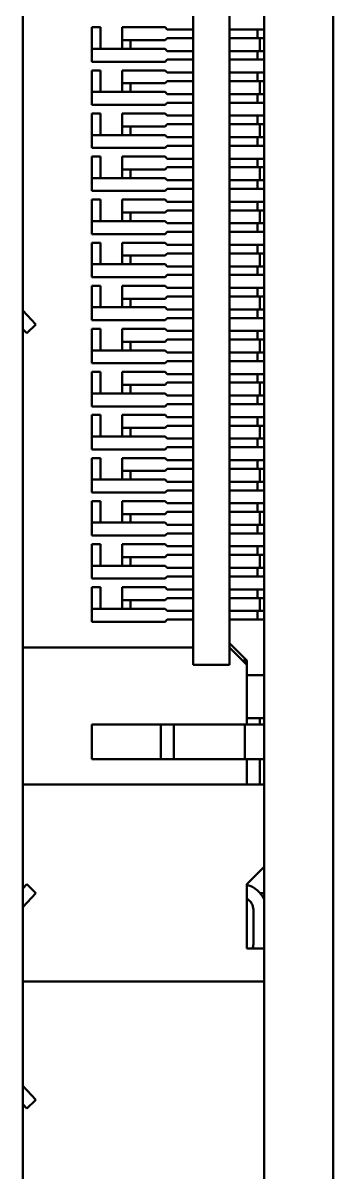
# Model space of a CAD drawing. Header units: millimetres. Extents: x 3100 to 5091, y 868 to 1900.
# Drawn here: x 3351.44 to 3358.64, y 1634.28 to 1660.98 of the extents above; entities that cross this region are included whole.
import ezdxf

# ---------------------------------------------------------------- set-up
doc = ezdxf.new("R2010")
doc.units = ezdxf.units.MM
doc.header["$LTSCALE"] = 1.8
doc.layers.add('외형선(ISO)', color=7, linetype='Continuous', lineweight=50)

msp = doc.modelspace()

# ---------------------------------------------------------------- linework, layer by layer
at = {"layer": '외형선(ISO)'}
for p, q in [((3357.04, 1600.226), (3357.04, 1690.226)), ((3358.64, 1690.226), (3358.64, 1600.226)), ((3351.44, 1689.934), (3351.44, 1602.534)), ((3355.39, 1672.876), (3355.39, 1646.076)), ((3356.24, 1646.076), (3356.24, 1672.876)), ((3353.04, 1660.376), (3353.04, 1660.876)), ((3353.04, 1660.876), (3353.24, 1660.876)), ((3353.24, 1660.376), (3353.24, 1660.876)), ((3353.74, 1660.576), (3353.74, 1660.876)), ((3354.04, 1660.876), (3353.74, 1660.876)), ((3354.741, 1660.876), (3354.04, 1660.876)), ((3354.741, 1660.876), (3354.79, 1660.826)), ((3355.39, 1660.826), (3354.79, 1660.826)), ((3356.79, 1660.826), (3356.24, 1660.826)), ((3356.79, 1660.826), (3356.89, 1660.826)), ((3357.04, 1660.826), (3356.89, 1660.826)), ((3356.89, 1660.626), (3356.89, 1660.826)), ((3353.74, 1660.376), (3353.74, 1660.576)), ((3354.04, 1660.576), (3353.74, 1660.576)), ((3353.94, 1660.376), (3353.94, 1660.576)), ((3354.04, 1660.576), (3354.743, 1660.576)), ((3354.79, 1660.626), (3354.743, 1660.576)), ((3355.39, 1660.626), (3354.79, 1660.626)), ((3356.79, 1660.626), (3356.24, 1660.626)), ((3356.79, 1660.626), (3356.89, 1660.626)), ((3356.89, 1660.626), (3357.04, 1660.626)), ((3356.94, 1660.326), (3356.94, 1660.626)), ((3353.04, 1660.076), (3353.04, 1660.376)), ((3353.34, 1660.376), (3353.04, 1660.376)), ((3354.74, 1660.376), (3353.34, 1660.376)), ((3354.79, 1660.326), (3354.74, 1660.376)), ((3354.79, 1660.326), (3355.39, 1660.326)), ((3356.24, 1660.326), (3356.79, 1660.326)), ((3356.79, 1660.326), (3356.89, 1660.326)), ((3356.89, 1660.326), (3357.04, 1660.326)), ((3356.89, 1660.126), (3356.89, 1660.326)), ((3353.34, 1660.076), (3353.04, 1660.076)), ((3353.34, 1660.076), (3354.74, 1660.076)), ((3354.74, 1660.076), (3354.79, 1660.126)), ((3355.39, 1660.126), (3354.79, 1660.126)), ((3356.79, 1660.126), (3356.24, 1660.126)), ((3356.79, 1660.126), (3356.89, 1660.126)), ((3357.04, 1660.126), (3356.89, 1660.126)), ((3353.04, 1659.376), (3353.04, 1659.876)), ((3353.04, 1659.876), (3353.24, 1659.876)), ((3353.24, 1659.376), (3353.24, 1659.876)), ((3354.04, 1659.876), (3353.74, 1659.876)), ((3353.74, 1659.576), (3353.74, 1659.876)), ((3354.741, 1659.876), (3354.04, 1659.876)), ((3354.741, 1659.876), (3354.79, 1659.826)), ((3355.39, 1659.826), (3354.79, 1659.826)), ((3356.79, 1659.826), (3356.24, 1659.826)), ((3356.79, 1659.826), (3356.89, 1659.826)), ((3357.04, 1659.826), (3356.89, 1659.826)), ((3356.89, 1659.626), (3356.89, 1659.826)), ((3354.04, 1659.576), (3353.74, 1659.576)), ((3353.74, 1659.376), (3353.74, 1659.576)), ((3353.94, 1659.376), (3353.94, 1659.576)), ((3354.04, 1659.576), (3354.743, 1659.576)), ((3354.79, 1659.626), (3354.743, 1659.576)), ((3355.39, 1659.626), (3354.79, 1659.626)), ((3356.79, 1659.626), (3356.24, 1659.626)), ((3356.79, 1659.626), (3356.89, 1659.626)), ((3356.89, 1659.626), (3357.04, 1659.626)), ((3356.94, 1659.326), (3356.94, 1659.626)), ((3353.04, 1659.076), (3353.04, 1659.376)), ((3353.34, 1659.376), (3353.04, 1659.376)), ((3354.74, 1659.376), (3353.34, 1659.376)), ((3354.79, 1659.326), (3354.74, 1659.376)), ((3354.79, 1659.326), (3355.39, 1659.326)), ((3356.24, 1659.326), (3356.79, 1659.326)), ((3356.79, 1659.326), (3356.89, 1659.326)), ((3356.89, 1659.126), (3356.89, 1659.326)), ((3356.89, 1659.326), (3357.04, 1659.326)), ((3353.34, 1659.076), (3353.04, 1659.076)), ((3353.04, 1658.376), (3353.04, 1658.876)), ((3353.04, 1658.876), (3353.24, 1658.876)), ((3353.24, 1658.376), (3353.24, 1658.876)), ((3353.34, 1659.076), (3354.74, 1659.076)), ((3353.74, 1658.576), (3353.74, 1658.876)), ((3354.04, 1658.876), (3353.74, 1658.876)), ((3354.741, 1658.876), (3354.04, 1658.876)), ((3354.74, 1659.076), (3354.79, 1659.126)), ((3354.741, 1658.876), (3354.79, 1658.826)), ((3355.39, 1659.126), (3354.79, 1659.126)), ((3356.79, 1659.126), (3356.24, 1659.126)), ((3356.79, 1659.126), (3356.89, 1659.126)), ((3357.04, 1659.126), (3356.89, 1659.126)), ((3354.79, 1658.626), (3354.743, 1658.576)), ((3355.39, 1658.826), (3354.79, 1658.826)), ((3355.39, 1658.626), (3354.79, 1658.626)), ((3356.79, 1658.826), (3356.24, 1658.826)), ((3356.79, 1658.626), (3356.24, 1658.626)), ((3356.79, 1658.826), (3356.89, 1658.826)), ((3356.79, 1658.626), (3356.89, 1658.626)), ((3356.89, 1658.626), (3356.89, 1658.826)), ((3357.04, 1658.826), (3356.89, 1658.826)), ((3356.89, 1658.626), (3357.04, 1658.626)), ((3356.94, 1658.326), (3356.94, 1658.626)), ((3353.04, 1658.076), (3353.04, 1658.376)), ((3353.34, 1658.376), (3353.04, 1658.376)), ((3354.74, 1658.376), (3353.34, 1658.376)), ((3353.74, 1658.376), (3353.74, 1658.576)), ((3354.04, 1658.576), (3353.74, 1658.576)), ((3353.94, 1658.376), (3353.94, 1658.576)), ((3354.04, 1658.576), (3354.743, 1658.576)), ((3354.79, 1658.326), (3354.74, 1658.376)), ((3353.34, 1658.076), (3353.04, 1658.076)), ((3353.34, 1658.076), (3354.74, 1658.076)), ((3354.74, 1658.076), (3354.79, 1658.126)), ((3354.79, 1658.326), (3355.39, 1658.326)), ((3355.39, 1658.126), (3354.79, 1658.126)), ((3356.24, 1658.326), (3356.79, 1658.326)), ((3356.79, 1658.126), (3356.24, 1658.126)), ((3356.79, 1658.326), (3356.89, 1658.326)), ((3356.79, 1658.126), (3356.89, 1658.126)), ((3356.89, 1658.126), (3356.89, 1658.326)), ((3356.89, 1658.326), (3357.04, 1658.326)), ((3357.04, 1658.126), (3356.89, 1658.126)), ((3353.04, 1657.376), (3353.04, 1657.876)), ((3353.04, 1657.876), (3353.24, 1657.876)), ((3353.24, 1657.376), (3353.24, 1657.876)), ((3353.74, 1657.576), (3353.74, 1657.876)), ((3354.04, 1657.876), (3353.74, 1657.876)), ((3354.741, 1657.876), (3354.04, 1657.876)), ((3354.741, 1657.876), (3354.79, 1657.826)), ((3355.39, 1657.826), (3354.79, 1657.826)), ((3356.79, 1657.826), (3356.24, 1657.826)), ((3356.79, 1657.826), (3356.89, 1657.826)), ((3357.04, 1657.826), (3356.89, 1657.826)), ((3356.89, 1657.626), (3356.89, 1657.826)), ((3353.74, 1657.376), (3353.74, 1657.576)), ((3354.04, 1657.576), (3353.74, 1657.576)), ((3353.94, 1657.376), (3353.94, 1657.576)), ((3354.04, 1657.576), (3354.743, 1657.576)), ((3354.79, 1657.626), (3354.743, 1657.576)), ((3355.39, 1657.626), (3354.79, 1657.626)), ((3356.79, 1657.626), (3356.24, 1657.626)), ((3356.79, 1657.626), (3356.89, 1657.626)), ((3356.89, 1657.626), (3357.04, 1657.626)), ((3356.94, 1657.326), (3356.94, 1657.626)), ((3353.04, 1657.076), (3353.04, 1657.376)), ((3353.34, 1657.376), (3353.04, 1657.376)), ((3354.74, 1657.376), (3353.34, 1657.376)), ((3354.79, 1657.326), (3354.74, 1657.376)), ((3354.79, 1657.326), (3355.39, 1657.326)), ((3356.24, 1657.326), (3356.79, 1657.326)), ((3356.79, 1657.326), (3356.89, 1657.326)), ((3356.89, 1657.326), (3357.04, 1657.326)), ((3356.89, 1657.126), (3356.89, 1657.326)), ((3353.34, 1657.076), (3353.04, 1657.076)), ((3353.34, 1657.076), (3354.74, 1657.076)), ((3354.74, 1657.076), (3354.79, 1657.126)), ((3355.39, 1657.126), (3354.79, 1657.126)), ((3356.79, 1657.126), (3356.24, 1657.126)), ((3356.79, 1657.126), (3356.89, 1657.126)), ((3357.04, 1657.126), (3356.89, 1657.126)), ((3353.04, 1656.376), (3353.04, 1656.876)), ((3353.04, 1656.876), (3353.24, 1656.876)), ((3353.24, 1656.376), (3353.24, 1656.876)), ((3353.74, 1656.576), (3353.74, 1656.876)), ((3354.04, 1656.876), (3353.74, 1656.876)), ((3354.741, 1656.876), (3354.04, 1656.876)), ((3354.741, 1656.876), (3354.79, 1656.826)), ((3355.39, 1656.826), (3354.79, 1656.826)), ((3356.79, 1656.826), (3356.24, 1656.826)), ((3356.79, 1656.826), (3356.89, 1656.826)), ((3357.04, 1656.826), (3356.89, 1656.826)), ((3356.89, 1656.626), (3356.89, 1656.826)), ((3353.74, 1656.376), (3353.74, 1656.576)), ((3354.04, 1656.576), (3353.74, 1656.576)), ((3353.94, 1656.376), (3353.94, 1656.576)), ((3354.04, 1656.576), (3354.743, 1656.576)), ((3354.79, 1656.626), (3354.743, 1656.576)), ((3355.39, 1656.626), (3354.79, 1656.626)), ((3356.79, 1656.626), (3356.24, 1656.626)), ((3356.79, 1656.626), (3356.89, 1656.626)), ((3356.89, 1656.626), (3357.04, 1656.626)), ((3356.94, 1656.326), (3356.94, 1656.626)), ((3353.04, 1656.076), (3353.04, 1656.376)), ((3353.34, 1656.376), (3353.04, 1656.376)), ((3354.74, 1656.376), (3353.34, 1656.376)), ((3354.79, 1656.326), (3354.74, 1656.376)), ((3354.79, 1656.326), (3355.39, 1656.326)), ((3356.24, 1656.326), (3356.79, 1656.326)), ((3356.79, 1656.326), (3356.89, 1656.326)), ((3356.89, 1656.326), (3357.04, 1656.326)), ((3356.89, 1656.126), (3356.89, 1656.326)), ((3353.34, 1656.076), (3353.04, 1656.076)), ((3353.34, 1656.076), (3354.74, 1656.076)), ((3354.74, 1656.076), (3354.79, 1656.126)), ((3355.39, 1656.126), (3354.79, 1656.126)), ((3356.79, 1656.126), (3356.24, 1656.126)), ((3356.79, 1656.126), (3356.89, 1656.126)), ((3357.04, 1656.126), (3356.89, 1656.126)), ((3353.04, 1655.376), (3353.04, 1655.876)), ((3353.04, 1655.876), (3353.24, 1655.876)), ((3353.24, 1655.376), (3353.24, 1655.876)), ((3353.74, 1655.576), (3353.74, 1655.876)), ((3354.04, 1655.876), (3353.74, 1655.876)), ((3354.741, 1655.876), (3354.04, 1655.876)), ((3354.741, 1655.876), (3354.79, 1655.826)), ((3355.39, 1655.826), (3354.79, 1655.826)), ((3356.79, 1655.826), (3356.24, 1655.826)), ((3356.79, 1655.826), (3356.89, 1655.826)), ((3357.04, 1655.826), (3356.89, 1655.826)), ((3356.89, 1655.626), (3356.89, 1655.826)), ((3353.74, 1655.376), (3353.74, 1655.576)), ((3354.04, 1655.576), (3353.74, 1655.576)), ((3353.94, 1655.376), (3353.94, 1655.576)), ((3354.04, 1655.576), (3354.743, 1655.576)), ((3354.79, 1655.626), (3354.743, 1655.576)), ((3355.39, 1655.626), (3354.79, 1655.626)), ((3356.79, 1655.626), (3356.24, 1655.626)), ((3356.79, 1655.626), (3356.89, 1655.626)), ((3356.89, 1655.626), (3357.04, 1655.626)), ((3356.94, 1655.326), (3356.94, 1655.626)), ((3353.04, 1655.076), (3353.04, 1655.376)), ((3353.34, 1655.376), (3353.04, 1655.376)), ((3354.74, 1655.376), (3353.34, 1655.376)), ((3354.79, 1655.326), (3354.74, 1655.376)), ((3354.79, 1655.326), (3355.39, 1655.326)), ((3356.24, 1655.326), (3356.79, 1655.326)), ((3356.79, 1655.326), (3356.89, 1655.326)), ((3356.89, 1655.326), (3357.04, 1655.326)), ((3356.89, 1655.126), (3356.89, 1655.326)), ((3353.34, 1655.076), (3353.04, 1655.076)), ((3353.04, 1654.376), (3353.04, 1654.876)), ((3353.04, 1654.876), (3353.24, 1654.876)), ((3353.24, 1654.376), (3353.24, 1654.876)), ((3353.34, 1655.076), (3354.74, 1655.076)), ((3353.74, 1654.576), (3353.74, 1654.876)), ((3354.04, 1654.876), (3353.74, 1654.876)), ((3354.741, 1654.876), (3354.04, 1654.876)), ((3354.74, 1655.076), (3354.79, 1655.126)), ((3354.741, 1654.876), (3354.79, 1654.826)), ((3355.39, 1655.126), (3354.79, 1655.126)), ((3356.79, 1655.126), (3356.24, 1655.126)), ((3356.79, 1655.126), (3356.89, 1655.126)), ((3357.04, 1655.126), (3356.89, 1655.126)), ((3354.79, 1654.626), (3354.743, 1654.576)), ((3355.39, 1654.826), (3354.79, 1654.826)), ((3355.39, 1654.626), (3354.79, 1654.626)), ((3356.79, 1654.826), (3356.24, 1654.826)), ((3356.79, 1654.626), (3356.24, 1654.626)), ((3356.79, 1654.826), (3356.89, 1654.826)), ((3356.79, 1654.626), (3356.89, 1654.626)), ((3357.04, 1654.826), (3356.89, 1654.826)), ((3356.89, 1654.626), (3356.89, 1654.826)), ((3356.89, 1654.626), (3357.04, 1654.626)), ((3356.94, 1654.326), (3356.94, 1654.626)), ((3353.04, 1654.076), (3353.04, 1654.376)), ((3353.34, 1654.376), (3353.04, 1654.376)), ((3354.74, 1654.376), (3353.34, 1654.376)), ((3353.74, 1654.376), (3353.74, 1654.576)), ((3354.04, 1654.576), (3353.74, 1654.576)), ((3353.94, 1654.376), (3353.94, 1654.576)), ((3354.04, 1654.576), (3354.743, 1654.576)), ((3354.79, 1654.326), (3354.74, 1654.376)), ((3351.44, 1654.301), (3351.74, 1653.976)), ((3353.34, 1654.076), (3353.04, 1654.076)), ((3353.34, 1654.076), (3354.74, 1654.076)), ((3354.74, 1654.076), (3354.79, 1654.126)), ((3354.79, 1654.326), (3355.39, 1654.326)), ((3355.39, 1654.126), (3354.79, 1654.126)), ((3356.24, 1654.326), (3356.79, 1654.326)), ((3356.79, 1654.126), (3356.24, 1654.126)), ((3356.79, 1654.326), (3356.89, 1654.326)), ((3356.79, 1654.126), (3356.89, 1654.126)), ((3356.89, 1654.326), (3357.04, 1654.326)), ((3356.89, 1654.126), (3356.89, 1654.326)), ((3357.04, 1654.126), (3356.89, 1654.126)), ((3351.53, 1653.773), (3351.44, 1653.871)), ((3351.74, 1653.976), (3351.53, 1653.773)), ((3353.04, 1653.376), (3353.04, 1653.876)), ((3353.04, 1653.876), (3353.24, 1653.876)), ((3353.24, 1653.376), (3353.24, 1653.876)), ((3353.74, 1653.576), (3353.74, 1653.876)), ((3354.04, 1653.876), (3353.74, 1653.876)), ((3354.741, 1653.876), (3354.04, 1653.876)), ((3354.741, 1653.876), (3354.79, 1653.826)), ((3355.39, 1653.826), (3354.79, 1653.826)), ((3356.79, 1653.826), (3356.24, 1653.826)), ((3356.79, 1653.826), (3356.89, 1653.826)), ((3357.04, 1653.826), (3356.89, 1653.826)), ((3356.89, 1653.626), (3356.89, 1653.826)), ((3353.74, 1653.376), (3353.74, 1653.576)), ((3354.04, 1653.576), (3353.74, 1653.576)), ((3353.94, 1653.376), (3353.94, 1653.576)), ((3354.04, 1653.576), (3354.743, 1653.576)), ((3354.79, 1653.626), (3354.743, 1653.576)), ((3355.39, 1653.626), (3354.79, 1653.626)), ((3356.79, 1653.626), (3356.24, 1653.626)), ((3356.79, 1653.626), (3356.89, 1653.626)), ((3356.89, 1653.626), (3357.04, 1653.626)), ((3356.94, 1653.326), (3356.94, 1653.626)), ((3353.04, 1653.076), (3353.04, 1653.376)), ((3353.34, 1653.376), (3353.04, 1653.376)), ((3354.74, 1653.376), (3353.34, 1653.376)), ((3354.79, 1653.326), (3354.74, 1653.376)), ((3354.79, 1653.326), (3355.39, 1653.326)), ((3356.24, 1653.326), (3356.79, 1653.326)), ((3356.79, 1653.326), (3356.89, 1653.326)), ((3356.89, 1653.326), (3357.04, 1653.326)), ((3356.89, 1653.126), (3356.89, 1653.326)), ((3353.34, 1653.076), (3353.04, 1653.076)), ((3353.34, 1653.076), (3354.74, 1653.076)), ((3354.74, 1653.076), (3354.79, 1653.126)), ((3355.39, 1653.126), (3354.79, 1653.126)), ((3356.79, 1653.126), (3356.24, 1653.126)), ((3356.79, 1653.126), (3356.89, 1653.126)), ((3357.04, 1653.126), (3356.89, 1653.126)), ((3353.04, 1652.376), (3353.04, 1652.876)), ((3353.04, 1652.876), (3353.24, 1652.876)), ((3353.24, 1652.376), (3353.24, 1652.876)), ((3354.04, 1652.876), (3353.74, 1652.876)), ((3353.74, 1652.576), (3353.74, 1652.876)), ((3354.741, 1652.876), (3354.04, 1652.876)), ((3354.741, 1652.876), (3354.79, 1652.826)), ((3355.39, 1652.826), (3354.79, 1652.826)), ((3356.79, 1652.826), (3356.24, 1652.826)), ((3356.79, 1652.826), (3356.89, 1652.826)), ((3357.04, 1652.826), (3356.89, 1652.826)), ((3356.89, 1652.626), (3356.89, 1652.826)), ((3354.04, 1652.576), (3353.74, 1652.576)), ((3353.74, 1652.376), (3353.74, 1652.576)), ((3353.94, 1652.376), (3353.94, 1652.576)), ((3354.04, 1652.576), (3354.743, 1652.576)), ((3354.79, 1652.626), (3354.743, 1652.576)), ((3355.39, 1652.626), (3354.79, 1652.626)), ((3356.79, 1652.626), (3356.24, 1652.626)), ((3356.79, 1652.626), (3356.89, 1652.626)), ((3356.89, 1652.626), (3357.04, 1652.626)), ((3356.94, 1652.326), (3356.94, 1652.626)), ((3353.04, 1652.076), (3353.04, 1652.376)), ((3353.34, 1652.376), (3353.04, 1652.376)), ((3354.74, 1652.376), (3353.34, 1652.376)), ((3354.79, 1652.326), (3354.74, 1652.376)), ((3354.79, 1652.326), (3355.39, 1652.326)), ((3356.24, 1652.326), (3356.79, 1652.326)), ((3356.79, 1652.326), (3356.89, 1652.326)), ((3356.89, 1652.326), (3357.04, 1652.326)), ((3356.89, 1652.126), (3356.89, 1652.326)), ((3353.34, 1652.076), (3353.04, 1652.076)), ((3353.34, 1652.076), (3354.74, 1652.076)), ((3354.74, 1652.076), (3354.79, 1652.126)), ((3355.39, 1652.126), (3354.79, 1652.126)), ((3356.79, 1652.126), (3356.24, 1652.126)), ((3356.79, 1652.126), (3356.89, 1652.126)), ((3357.04, 1652.126), (3356.89, 1652.126)), ((3353.04, 1651.376), (3353.04, 1651.876)), ((3353.04, 1651.876), (3353.24, 1651.876)), ((3353.24, 1651.376), (3353.24, 1651.876)), ((3354.04, 1651.876), (3353.74, 1651.876)), ((3353.74, 1651.576), (3353.74, 1651.876)), ((3354.741, 1651.876), (3354.04, 1651.876)), ((3354.741, 1651.876), (3354.79, 1651.826)), ((3355.39, 1651.826), (3354.79, 1651.826)), ((3356.79, 1651.826), (3356.24, 1651.826)), ((3356.79, 1651.826), (3356.89, 1651.826)), ((3357.04, 1651.826), (3356.89, 1651.826)), ((3356.89, 1651.626), (3356.89, 1651.826)), ((3354.04, 1651.576), (3353.74, 1651.576)), ((3353.74, 1651.376), (3353.74, 1651.576)), ((3353.94, 1651.376), (3353.94, 1651.576)), ((3354.04, 1651.576), (3354.743, 1651.576)), ((3354.79, 1651.626), (3354.743, 1651.576)), ((3355.39, 1651.626), (3354.79, 1651.626)), ((3356.79, 1651.626), (3356.24, 1651.626)), ((3356.79, 1651.626), (3356.89, 1651.626)), ((3356.89, 1651.626), (3357.04, 1651.626)), ((3356.94, 1651.326), (3356.94, 1651.626)), ((3353.04, 1651.076), (3353.04, 1651.376)), ((3353.34, 1651.376), (3353.04, 1651.376)), ((3354.74, 1651.376), (3353.34, 1651.376)), ((3354.79, 1651.326), (3354.74, 1651.376)), ((3354.79, 1651.326), (3355.39, 1651.326)), ((3356.24, 1651.326), (3356.79, 1651.326)), ((3356.79, 1651.326), (3356.89, 1651.326)), ((3356.89, 1651.326), (3357.04, 1651.326)), ((3356.89, 1651.126), (3356.89, 1651.326)), ((3353.34, 1651.076), (3353.04, 1651.076)), ((3353.04, 1650.376), (3353.04, 1650.876)), ((3353.04, 1650.876), (3353.24, 1650.876)), ((3353.24, 1650.376), (3353.24, 1650.876)), ((3353.34, 1651.076), (3354.74, 1651.076)), ((3354.04, 1650.876), (3353.74, 1650.876)), ((3353.74, 1650.576), (3353.74, 1650.876)), ((3354.741, 1650.876), (3354.04, 1650.876)), ((3354.74, 1651.076), (3354.79, 1651.126)), ((3354.741, 1650.876), (3354.79, 1650.826)), ((3355.39, 1651.126), (3354.79, 1651.126)), ((3356.79, 1651.126), (3356.24, 1651.126)), ((3356.79, 1651.126), (3356.89, 1651.126)), ((3357.04, 1651.126), (3356.89, 1651.126)), ((3354.79, 1650.626), (3354.743, 1650.576)), ((3355.39, 1650.826), (3354.79, 1650.826)), ((3355.39, 1650.626), (3354.79, 1650.626)), ((3356.79, 1650.826), (3356.24, 1650.826)), ((3356.79, 1650.626), (3356.24, 1650.626)), ((3356.79, 1650.826), (3356.89, 1650.826)), ((3356.79, 1650.626), (3356.89, 1650.626)), ((3357.04, 1650.826), (3356.89, 1650.826)), ((3356.89, 1650.626), (3356.89, 1650.826)), ((3356.89, 1650.626), (3357.04, 1650.626)), ((3356.94, 1650.326), (3356.94, 1650.626)), ((3353.34, 1650.376), (3353.04, 1650.376)), ((3353.04, 1650.076), (3353.04, 1650.376)), ((3354.74, 1650.376), (3353.34, 1650.376)), ((3354.04, 1650.576), (3353.74, 1650.576)), ((3353.74, 1650.376), (3353.74, 1650.576)), ((3353.94, 1650.376), (3353.94, 1650.576)), ((3354.04, 1650.576), (3354.743, 1650.576)), ((3354.79, 1650.326), (3354.74, 1650.376)), ((3353.34, 1650.076), (3353.04, 1650.076)), ((3353.34, 1650.076), (3354.74, 1650.076)), ((3354.74, 1650.076), (3354.79, 1650.126)), ((3354.79, 1650.326), (3355.39, 1650.326)), ((3355.39, 1650.126), (3354.79, 1650.126)), ((3356.24, 1650.326), (3356.79, 1650.326)), ((3356.79, 1650.126), (3356.24, 1650.126)), ((3356.79, 1650.326), (3356.89, 1650.326)), ((3356.79, 1650.126), (3356.89, 1650.126)), ((3356.89, 1650.326), (3357.04, 1650.326)), ((3356.89, 1650.126), (3356.89, 1650.326)), ((3357.04, 1650.126), (3356.89, 1650.126)), ((3353.04, 1649.376), (3353.04, 1649.876)), ((3353.04, 1649.876), (3353.24, 1649.876)), ((3353.24, 1649.376), (3353.24, 1649.876)), ((3354.04, 1649.876), (3353.74, 1649.876)), ((3353.74, 1649.576), (3353.74, 1649.876)), ((3354.741, 1649.876), (3354.04, 1649.876)), ((3354.741, 1649.876), (3354.79, 1649.826)), ((3355.39, 1649.826), (3354.79, 1649.826)), ((3356.79, 1649.826), (3356.24, 1649.826)), ((3356.79, 1649.826), (3356.89, 1649.826)), ((3357.04, 1649.826), (3356.89, 1649.826)), ((3356.89, 1649.626), (3356.89, 1649.826)), ((3354.04, 1649.576), (3353.74, 1649.576)), ((3353.74, 1649.376), (3353.74, 1649.576)), ((3353.94, 1649.376), (3353.94, 1649.576)), ((3354.04, 1649.576), (3354.743, 1649.576)), ((3354.79, 1649.626), (3354.743, 1649.576)), ((3355.39, 1649.626), (3354.79, 1649.626)), ((3356.79, 1649.626), (3356.24, 1649.626)), ((3356.79, 1649.626), (3356.89, 1649.626)), ((3356.89, 1649.626), (3357.04, 1649.626)), ((3356.94, 1649.326), (3356.94, 1649.626)), ((3353.04, 1649.076), (3353.04, 1649.376)), ((3353.34, 1649.376), (3353.04, 1649.376)), ((3354.74, 1649.376), (3353.34, 1649.376)), ((3354.79, 1649.326), (3354.74, 1649.376)), ((3354.79, 1649.326), (3355.39, 1649.326)), ((3356.24, 1649.326), (3356.79, 1649.326)), ((3356.79, 1649.326), (3356.89, 1649.326)), ((3356.89, 1649.326), (3357.04, 1649.326)), ((3356.89, 1649.126), (3356.89, 1649.326)), ((3353.34, 1649.076), (3353.04, 1649.076)), ((3353.34, 1649.076), (3354.74, 1649.076)), ((3354.74, 1649.076), (3354.79, 1649.126)), ((3355.39, 1649.126), (3354.79, 1649.126)), ((3356.79, 1649.126), (3356.24, 1649.126)), ((3356.79, 1649.126), (3356.89, 1649.126)), ((3357.04, 1649.126), (3356.89, 1649.126)), ((3353.04, 1648.376), (3353.04, 1648.876)), ((3353.04, 1648.876), (3353.24, 1648.876)), ((3353.24, 1648.376), (3353.24, 1648.876)), ((3354.04, 1648.876), (3353.74, 1648.876)), ((3353.74, 1648.576), (3353.74, 1648.876)), ((3354.741, 1648.876), (3354.04, 1648.876)), ((3354.741, 1648.876), (3354.79, 1648.826)), ((3355.39, 1648.826), (3354.79, 1648.826)), ((3356.79, 1648.826), (3356.24, 1648.826)), ((3356.79, 1648.826), (3356.89, 1648.826)), ((3357.04, 1648.826), (3356.89, 1648.826)), ((3356.89, 1648.626), (3356.89, 1648.826)), ((3354.04, 1648.576), (3353.74, 1648.576)), ((3353.74, 1648.376), (3353.74, 1648.576)), ((3353.94, 1648.376), (3353.94, 1648.576)), ((3354.04, 1648.576), (3354.743, 1648.576)), ((3354.79, 1648.626), (3354.743, 1648.576)), ((3355.39, 1648.626), (3354.79, 1648.626)), ((3356.79, 1648.626), (3356.24, 1648.626)), ((3356.79, 1648.626), (3356.89, 1648.626)), ((3356.89, 1648.626), (3357.04, 1648.626)), ((3356.94, 1648.326), (3356.94, 1648.626)), ((3353.04, 1648.076), (3353.04, 1648.376)), ((3353.34, 1648.376), (3353.04, 1648.376)), ((3354.74, 1648.376), (3353.34, 1648.376)), ((3354.79, 1648.326), (3354.74, 1648.376)), ((3354.79, 1648.326), (3355.39, 1648.326)), ((3356.24, 1648.326), (3356.79, 1648.326)), ((3356.79, 1648.326), (3356.89, 1648.326)), ((3356.89, 1648.326), (3357.04, 1648.326)), ((3356.89, 1648.126), (3356.89, 1648.326)), ((3353.34, 1648.076), (3353.04, 1648.076)), ((3353.34, 1648.076), (3354.74, 1648.076)), ((3354.74, 1648.076), (3354.79, 1648.126)), ((3355.39, 1648.126), (3354.79, 1648.126)), ((3356.79, 1648.126), (3356.24, 1648.126)), ((3356.79, 1648.126), (3356.89, 1648.126)), ((3357.04, 1648.126), (3356.89, 1648.126)), ((3353.04, 1647.376), (3353.04, 1647.876)), ((3353.04, 1647.876), (3353.24, 1647.876)), ((3353.24, 1647.376), (3353.24, 1647.876)), ((3354.04, 1647.876), (3353.74, 1647.876)), ((3353.74, 1647.576), (3353.74, 1647.876)), ((3354.741, 1647.876), (3354.04, 1647.876)), ((3354.741, 1647.876), (3354.79, 1647.826)), ((3355.39, 1647.826), (3354.79, 1647.826)), ((3356.79, 1647.826), (3356.24, 1647.826)), ((3356.79, 1647.826), (3356.89, 1647.826)), ((3357.04, 1647.826), (3356.89, 1647.826)), ((3356.89, 1647.626), (3356.89, 1647.826)), ((3354.04, 1647.576), (3353.74, 1647.576)), ((3353.74, 1647.376), (3353.74, 1647.576)), ((3353.94, 1647.376), (3353.94, 1647.576)), ((3354.04, 1647.576), (3354.743, 1647.576)), ((3354.79, 1647.626), (3354.743, 1647.576)), ((3355.39, 1647.626), (3354.79, 1647.626)), ((3356.79, 1647.626), (3356.24, 1647.626)), ((3356.79, 1647.626), (3356.89, 1647.626)), ((3356.89, 1647.626), (3357.04, 1647.626)), ((3356.94, 1647.326), (3356.94, 1647.626)), ((3353.04, 1647.076), (3353.04, 1647.376)), ((3353.34, 1647.376), (3353.04, 1647.376)), ((3354.74, 1647.376), (3353.34, 1647.376)), ((3354.79, 1647.326), (3354.74, 1647.376)), ((3354.74, 1647.076), (3354.79, 1647.126)), ((3354.79, 1647.326), (3355.39, 1647.326)), ((3355.39, 1647.126), (3354.79, 1647.126)), ((3356.24, 1647.326), (3356.79, 1647.326)), ((3356.79, 1647.126), (3356.24, 1647.126)), ((3356.79, 1647.326), (3356.89, 1647.326)), ((3356.79, 1647.126), (3356.89, 1647.126)), ((3356.89, 1647.326), (3357.04, 1647.326)), ((3356.89, 1647.126), (3356.89, 1647.326)), ((3357.04, 1647.126), (3356.89, 1647.126)), ((3353.34, 1647.076), (3353.04, 1647.076)), ((3353.34, 1647.076), (3354.74, 1647.076)), ((3351.44, 1646.476), (3355.39, 1646.476)), ((3356.24, 1646.576), (3356.64, 1646.176)), ((3356.24, 1646.476), (3356.64, 1646.076)), ((3356.24, 1646.076), (3355.39, 1646.076)), ((3356.54, 1646.176), (3356.64, 1646.176)), ((3356.64, 1646.076), (3356.64, 1646.176)), ((3356.64, 1646.076), (3356.64, 1644.686)), ((3356.64, 1645.836), (3357.04, 1645.836)), ((3356.64, 1644.836), (3357.04, 1644.836)), ((3356.94, 1644.686), (3356.94, 1644.836)), ((3353.04, 1644.686), (3353.04, 1643.886)), ((3353.04, 1644.686), (3353.14, 1644.686)), ((3354.64, 1644.686), (3353.14, 1644.686)), ((3354.64, 1644.686), (3354.64, 1643.886)), ((3354.94, 1644.686), (3354.64, 1644.686)), ((3354.94, 1644.686), (3355.69, 1644.686)), ((3354.94, 1644.686), (3354.94, 1643.886)), ((3356.59, 1644.686), (3355.69, 1644.686)), ((3356.59, 1644.686), (3356.59, 1643.886)), ((3356.59, 1644.686), (3357.04, 1644.686)), ((3353.04, 1643.886), (3353.14, 1643.886)), ((3353.14, 1643.886), (3354.64, 1643.886)), ((3354.64, 1643.886), (3354.94, 1643.886)), ((3354.94, 1643.886), (3355.69, 1643.886)), ((3356.59, 1643.886), (3355.69, 1643.886)), ((3357.04, 1643.886), (3356.59, 1643.886)), ((3356.64, 1643.886), (3356.64, 1643.296)), ((3356.94, 1643.321), (3356.94, 1643.886)), ((3357.04, 1643.296), (3351.44, 1643.296)), ((3356.64, 1640.986), (3357.04, 1641.386)), ((3356.64, 1640.986), (3356.64, 1639.486)), ((3351.44, 1640.882), (3351.53, 1640.979)), ((3351.74, 1640.776), (3351.44, 1640.451)), ((3351.53, 1640.979), (3351.74, 1640.776)), ((3356.946, 1640.776), (3357.04, 1640.776)), ((3356.79, 1639.586), (3356.79, 1640.386)), ((3356.64, 1639.486), (3357.04, 1639.486)), ((3351.44, 1638.726), (3357.04, 1638.726)), ((3351.44, 1636.301), (3351.74, 1635.976)), ((3351.74, 1635.976), (3351.53, 1635.773)), ((3351.53, 1635.773), (3351.44, 1635.871))]:
    msp.add_line(p, q, dxfattribs=at)
for centre, radius, start, end in [((3356.89, 1643.321), 0.05, 330, 0), ((3356.49, 1640.386), 0.6, 23.5565, 75.5225), ((3356.49, 1640.386), 0.3, 0, 60), ((3356.49, 1639.586), 0.3, 340.5288, 0)]:
    msp.add_arc(centre, radius, start, end, dxfattribs=at)

doc.saveas('drawing.dxf')
